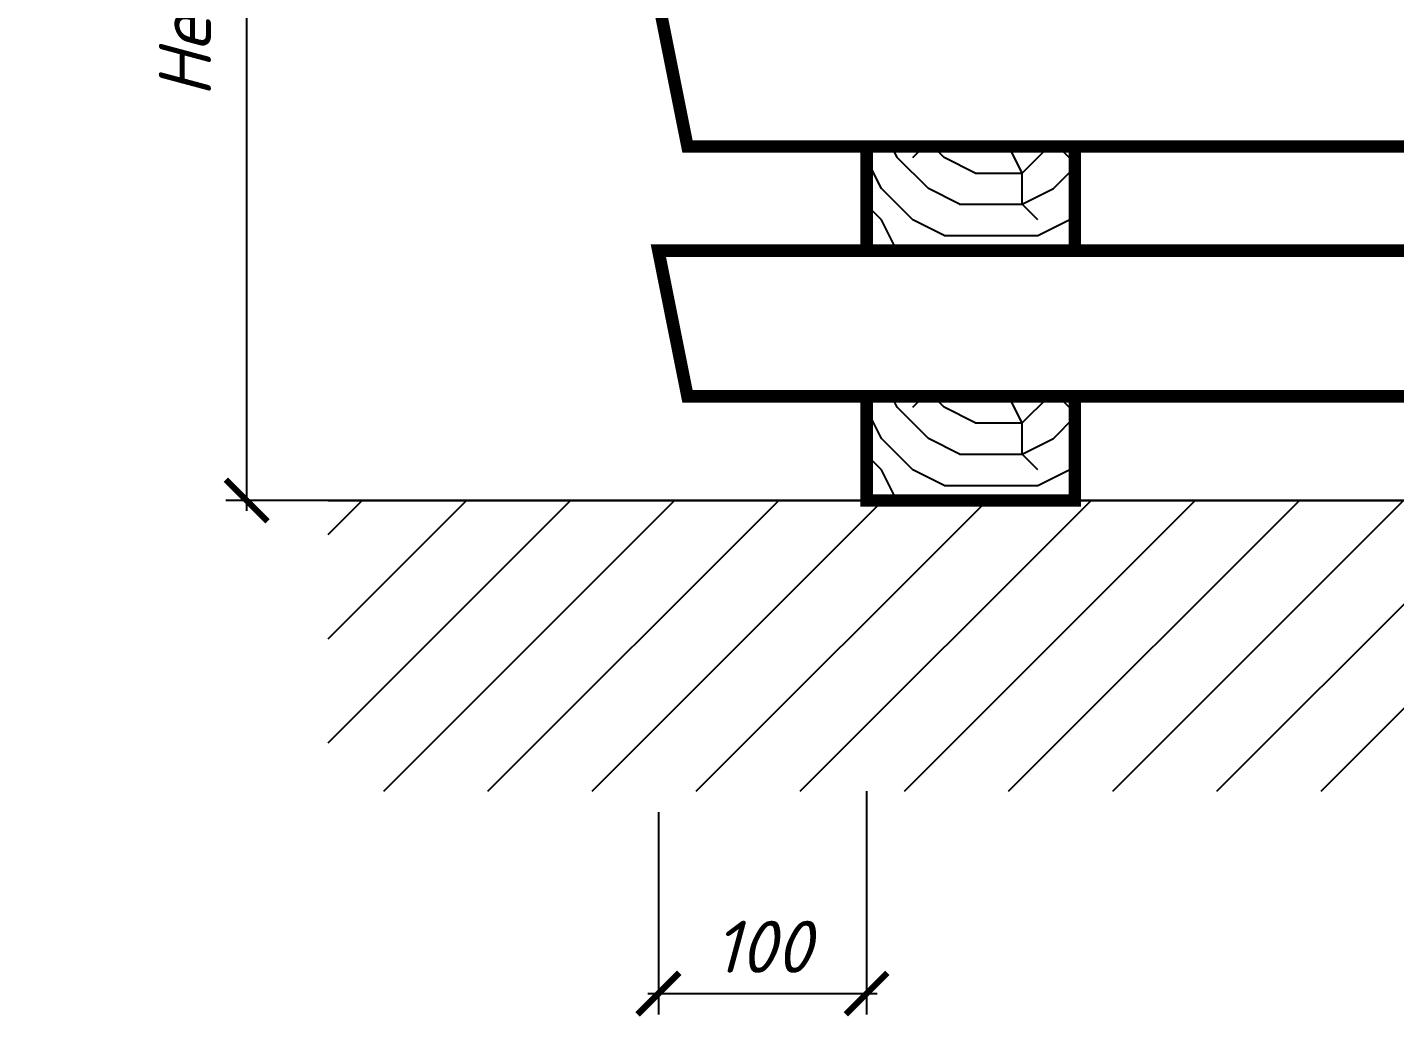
# Model space of a CAD drawing. Header units: millimetres. Extents: x -300689 to 10556, y -104928 to 107291.
# Drawn here: x -16452.8 to -16387.2, y 28377.3 to 28424.8 of the extents above; entities that cross this region are included whole.
import ezdxf

# ---------------------------------------------------------------- set-up
doc = ezdxf.new("R2010")
doc.units = ezdxf.units.MM
doc.layers.add('линии', color=7, linetype='Continuous')
doc.layers.add('Основная', color=7, linetype='Continuous', lineweight=30)
doc.styles.add('Ариал узк.', font='arial.ttf', dxfattribs={"width": 0.75, "height": 5})
doc.styles.add('стиль2', font='isocpeur.ttf', dxfattribs={"oblique": 15, "height": 2.5})
doc.dimstyles.new('1-1', dxfattribs={"dimscale": 0, "dimtxt": 2.7, "dimasz": 2, "dimexe": 1, "dimexo": 1, "dimgap": 1, "dimtad": 1, "dimdec": 0, "dimzin": 0, "dimdsep": 46, "dimtxsty": 'Ариал узк.', "dimblk1": 'ARCHTICK', "dimblk2": 'ARCHTICK', "dimsah": 1, "dimcen": 3, "dimdle": 0.5, "dimclrd": 256, "dimclre": 256, "dimclrt": 256, "dimadec": 0, "dimazin": 0, "dimtfac": 1, "dimtdec": 0, "dimtofl": 0, "dimtmove": 1, "dimatfit": 3, "dimldrblk": 'DOTSMALL', "dimfxl": 0, "dimtolj": 1, "dimtzin": 0, "dimarcsym": 0})

# ---------------------------------------------------------------- blocks, each defined once
blk = doc.blocks.new('_ARCHTICK')
at = {"color": 0, "linetype": 'ByBlock', "ltscale": 10, "const_width": 0.15}
blk.add_lwpolyline([(-0.5, -0.5), (0.5, 0.5)], dxfattribs=at)
blk = doc.blocks.new('*D138')
at = {"layer": 'Defpoints', "color": 0, "linetype": 'ByBlock', "ltscale": 0.25}
for p in [(-16422.541, 28474.071), (-16442.308, 28402.071), (-16422.541, 28402.071)]:
    blk.add_point(p, dxfattribs=at)
at = {"layer": 'линии', "linetype": 'ByBlock', "lineweight": -2, "ltscale": 0.25}
for p, q in [((-16442.308, 28474.571), (-16442.308, 28401.571)), ((-16423.541, 28474.071), (-16443.308, 28474.071)), ((-16423.541, 28402.071), (-16443.308, 28402.071))]:
    blk.add_line(p, q, dxfattribs=at)
at = {"layer": 'линии', "linetype": 'ByBlock', "lineweight": -2, "ltscale": 0.25, "xscale": 2, "yscale": 2, "zscale": 2}
for p, rotation in [((-16442.308, 28474.071), 90), ((-16442.308, 28402.071), 270)]:
    blk.add_blockref('_ARCHTICK', p, dxfattribs=dict(at, rotation=rotation))
at = {"layer": 'линии', "linetype": 'ByBlock', "ltscale": 0.25, "insert": (-16444.933, 28438.071), "char_height": 2.5, "attachment_point": 5, "rotation": 90, "style": 'стиль2'}
blk.add_mtext('\\A1;Не более 6-ти рядов', dxfattribs=at)
blk = doc.blocks.new('_DotSmall')
at = {"color": 0, "linetype": 'ByBlock', "const_width": 0.5}
blk.add_lwpolyline([(-0.0625, 0, 1), (0.0625, 0, 1)], format="xyb", close=True, dxfattribs=at)
blk = doc.blocks.new('*D139')
at = {"layer": 'Defpoints', "color": 0, "linetype": 'ByBlock', "ltscale": 0.25}
for p in [(-16412.541, 28389.106), (-16422.541, 28388.106), (-16412.541, 28378.389)]:
    blk.add_point(p, dxfattribs=at)
at = {"layer": 'линии', "linetype": 'ByBlock', "lineweight": -2, "ltscale": 0.25}
for p, q in [((-16412.541, 28388.106), (-16412.541, 28377.389)), ((-16422.541, 28387.106), (-16422.541, 28377.389)), ((-16423.041, 28378.389), (-16412.041, 28378.389))]:
    blk.add_line(p, q, dxfattribs=at)
at = {"layer": 'линии', "linetype": 'ByBlock', "lineweight": -2, "ltscale": 0.25, "xscale": 2, "yscale": 2, "zscale": 2, "rotation": 180}
blk.add_blockref('_ARCHTICK', (-16422.541, 28378.389), dxfattribs=at)
at = {"layer": 'линии', "linetype": 'ByBlock', "lineweight": -2, "ltscale": 0.25, "xscale": 2, "yscale": 2, "zscale": 2}
blk.add_blockref('_ARCHTICK', (-16412.541, 28378.389), dxfattribs=at)
at = {"layer": 'линии', "linetype": 'ByBlock', "ltscale": 0.25, "insert": (-16417.541, 28380.639), "char_height": 2.5, "attachment_point": 5, "style": 'стиль2'}
blk.add_mtext('\\A1;100', dxfattribs=at)

msp = doc.modelspace()

# ---------------------------------------------------------------- hatches: boundary and pattern name
at = {"layer": 'линии', "linetype": 'ByBlock', "ltscale": 0.25}
h = msp.add_hatch(dxfattribs=at)
h.set_pattern_fill('TRONCO', color=256, scale=15, style=0, pattern_type=2)
h.set_pattern_definition([(0, (-538.835, -1615.964), (15, 15), [4.5, -10.5]), (0, (-538.835, -1615.214), (15, 15), [4.5, -10.5]), (0, (-538.085, -1613.714), (15, 15), [3, -12]), (0, (-537.335, -1612.214), (15, 15), [2.25, -12.75]), (0, (-537.335, -1610.714), (15, 15), [1.5, -13.5]), (0, (-541.085, -1609.214), (15, 15), [0.75, -3.75, 0.75, -9.75]), (0, (-538.835, -1608.464), (15, 15), [0.75, -6, 2.25, -6]), (0, (-535.835, -1607.714), (15, 15), [0.75, -0.75, 0.75, -12.75]), (0, (-536.585, -1606.964), (15, 15), [0.75, -14.25]), (0, (-537.335, -1605.464), (15, 15), [2.25, -12.75]), (0, (-537.335, -1603.964), (15, 15), [3, -12]), (0, (-538.085, -1602.464), (15, 15), [3.75, -4.5, 0.75, -6]), (90, (-544.085, -1611.464), (-15, 15), [0.75, -1.5, 3.75, -9]), (90, (-543.335, -1609.964), (-15, 15), [0.75, -0.75, 2.25, -11.25]), (90, (-542.585, -1603.964), (-15, 15), [1.5, -13.5]), (90, (-541.835, -1609.964), (-15, 15), [3, -4.5, 0.75, -6.75]), (90, (-541.085, -1601.714), (-15, 15), [0.75, -14.25]), (90, (-540.335, -1609.214), (-15, 15), [2.25, -12.75]), (90, (-538.835, -1608.464), (-15, 15), [1.5, -13.5]), (90, (-537.335, -1608.464), (-15, 15), [0.75, -2.25, 2.25, -9.75]), (90, (-536.585, -1607.714), (-15, 15), [0.75, -14.25]), (90, (-535.835, -1610.714), (-15, 15), [2.1, -12.9]), (90, (-535.085, -1613.714), (-15, 15), [1.5, -13.5]), (90, (-533.585, -1607.714), (-15, 15), [0.75, -14.25]), (90, (-532.085, -1608.464), (-15, 15), [2.25, -12.75]), (90, (-530.585, -1608.464), (-15, 15), [2.25, -12.75]), (45, (-532.835, -1614.464), (2e-15, 15), [1.06065, -1.06065, 1.06065, -18.0312534]), (45, (-535.835, -1610.714), (2e-15, 15), [2.1213, -19.0919034]), (45, (-541.835, -1603.214), (2e-15, 15), [2.1213, -19.0919034]), (45, (-538.835, -1606.964), (2e-15, 15), [2.1213, -19.0919034]), (45, (-538.085, -1609.964), (2e-15, 15), [2.1213, -19.0919034]), (45, (-533.585, -1612.964), (2e-15, 15), [2.1213, -19.0919034]), (45, (-535.085, -1612.214), (2e-15, 15), [3.18198, -18.0312234]), (45, (-539.585, -1605.464), (2e-15, 15), [1.06065, -20.1525534]), (45, (-540.335, -1603.964), (2e-15, 15), [1.06065, -20.1525534]), (45, (-534.335, -1603.964), (2e-15, 15), [1.06065, -20.1525534]), (45, (-540.335, -1611.464), (2e-15, 15), [1.06065, -20.1525534]), (45, (-532.085, -1606.214), (2e-15, 15), [1.06065, -20.1525534]), (45, (-537.335, -1607.714), (2e-15, 15), [1.06065, -20.1525534]), (45, (-535.835, -1606.214), (2e-15, 15), [1.06065, -20.1525534]), (135, (-536.585, -1609.214), (-15, 2e-15), [1.06065, -1.06065, 3.18198, -15.9099234]), (135, (-534.335, -1609.214), (-15, 2e-15), [1.06065, -20.1525534]), (135, (-534.335, -1614.464), (-15, 2e-15), [1.06065, -20.1525534]), (135, (-537.335, -1610.714), (-15, 2e-15), [1.06065, -20.1525534]), (135, (-535.085, -1607.714), (-15, 2e-15), [1.06065, -20.1525534]), (135, (-538.835, -1611.464), (-15, 2e-15), [1.06065, -20.1525534]), (135, (-532.835, -1611.464), (-15, 2e-15), [1.06065, -20.1525534]), (135, (-543.335, -1615.964), (-15, 2e-15), [1.06065, -20.1525534]), (135, (-542.585, -1615.214), (-15, 2e-15), [2.1213, -19.0919034]), (135, (-541.835, -1614.464), (-15, 2e-15), [2.1213, -19.0919034]), (135, (-540.335, -1614.464), (-15, 2e-15), [2.1213, -19.0919034]), (135, (-539.585, -1612.964), (-15, 2e-15), [2.1213, -19.0919034]), (135, (-533.585, -1606.964), (-15, 2e-15), [2.1213, -19.0919034]), (135, (-530.585, -1614.464), (-15, 2e-15), [2.1213, -19.0919034]), (135, (-529.835, -1602.464), (-15, 2e-15), [2.1213, -19.0919034]), (135, (-529.835, -1603.964), (-15, 2e-15), [2.1213, -19.0919034]), (135, (-531.335, -1604.714), (-15, 2e-15), [2.1213, -19.0919034]), (135, (-541.835, -1604.714), (-15, 2e-15), [3.18198, -18.0312234]), (135, (-532.085, -1606.214), (-15, 2e-15), [3.18198, -18.0312234]), (26.565051, (-540.335, -1601.714), (15, 6e-09), [1.677, -31.8640197]), (26.565051, (-540.335, -1609.214), (15, 6e-09), [1.677, -31.8640197]), (26.565051, (-538.835, -1604.714), (15, 6e-09), [1.677, -31.8640197]), (26.565051, (-534.335, -1615.214), (15, 6e-09), [1.677, -31.8640197]), (26.565051, (-535.085, -1613.714), (15, 6e-09), [1.677, -31.8640197]), (26.565051, (-539.585, -1610.714), (15, 6e-09), [1.677, -31.8640197]), (26.565051, (-539.585, -1603.214), (15, 6e-09), [1.677, -31.8640197]), (26.565051, (-535.085, -1607.714), (15, 6e-09), [3.354, -30.1870197]), (63.434949, (-535.085, -1605.464), (8e-10, 15), [1.677, -31.8640197]), (63.434949, (-532.835, -1609.964), (8e-10, 15), [1.677, -31.8640197]), (63.434949, (-540.335, -1606.964), (8e-10, 15), [1.677, -31.8640197]), (63.434949, (-543.335, -1606.214), (8e-10, 15), [1.677, -31.8640197]), (63.434949, (-534.335, -1609.214), (8e-10, 15), [1.677, -31.8640197]), (63.434949, (-535.835, -1609.214), (8e-10, 15), [1.677, -31.8640197]), (63.434949, (-541.835, -1606.964), (8e-10, 15), [3.354, -30.1870197]), (63.434949, (-530.585, -1612.214), (8e-10, 15), [3.354, -30.1870197]), (63.434949, (-532.085, -1611.464), (8e-10, 15), [3.354, -30.1870197]), (116.565051, (-544.085, -1613.714), (-6e-09, 15), [1.677, -31.8640197]), (116.565051, (-544.085, -1605.464), (-6e-09, 15), [1.677, -31.8640197]), (116.565051, (-541.085, -1615.964), (-6e-09, 15), [1.677, -31.8640197]), (116.565051, (-542.585, -1602.464), (-6e-09, 15), [1.677, -31.8640197]), (116.565051, (-541.085, -1611.464), (-6e-09, 15), [1.677, -31.8640197]), (116.565051, (-538.085, -1609.964), (-6e-09, 15), [1.677, -31.8640197]), (116.565051, (-536.585, -1606.964), (-6e-09, 15), [1.677, -31.8640197]), (116.565051, (-543.335, -1612.964), (4.8e-06, 15.0000024), [1.677, -31.8640197]), (116.565051, (-539.585, -1610.714), (-6e-09, 15), [1.677, -31.8640197]), (116.565051, (-535.085, -1612.214), (-6e-09, 15), [1.677, -31.8640197]), (116.565051, (-533.585, -1610.714), (-6e-09, 15), [1.677, -31.8640197]), (116.565051, (-530.585, -1606.214), (-6e-09, 15), [1.677, -31.8640197]), (116.565051, (-541.835, -1601.714), (-6e-09, 15), [1.677, -31.8640197]), (116.565051, (-544.085, -1602.464), (-6e-09, 15), [3.354, -30.1870197]), (116.565051, (-541.835, -1612.964), (-6e-09, 15), [3.354, -30.1870197]), (153.434949, (-544.085, -1615.214), (-15, 8e-10), [1.677, -31.8640197]), (153.434949, (-531.335, -1615.964), (-15, 8e-10), [1.677, -31.8640197]), (153.434949, (-532.085, -1608.464), (-15, 8e-10), [1.677, -31.8640197]), (153.434949, (-538.085, -1613.714), (-15, 8e-10), [1.677, -31.8640197]), (153.434949, (-538.835, -1615.214), (-15, 8e-10), [1.677, -31.8640197]), (153.434949, (-537.335, -1612.214), (-15, 8e-10), [1.677, -31.8640197]), (153.434949, (-532.835, -1603.214), (-15, 8e-10), [1.677, -31.8640197]), (153.434949, (-531.335, -1602.464), (-15, 8e-10), [3.354, -30.1870197])])
h.paths.add_polyline_path([(-16402.5407, 28419.0707), (-16412.5407, 28419.0707), (-16412.5407, 28414.0707), (-16402.5407, 28414.0707)])
h = msp.add_hatch(dxfattribs=at)
h.set_pattern_fill('TRONCO', color=256, scale=15, style=0, pattern_type=2)
h.set_pattern_definition([(0, (-538.835, -1627.964), (15, 15), [4.5, -10.5]), (0, (-538.835, -1627.214), (15, 15), [4.5, -10.5]), (0, (-538.085, -1625.714), (15, 15), [3, -12]), (0, (-537.335, -1624.214), (15, 15), [2.25, -12.75]), (0, (-537.335, -1622.714), (15, 15), [1.5, -13.5]), (0, (-541.085, -1621.214), (15, 15), [0.75, -3.75, 0.75, -9.75]), (0, (-538.835, -1620.464), (15, 15), [0.75, -6, 2.25, -6]), (0, (-535.835, -1619.714), (15, 15), [0.75, -0.75, 0.75, -12.75]), (0, (-536.585, -1618.964), (15, 15), [0.75, -14.25]), (0, (-537.335, -1617.464), (15, 15), [2.25, -12.75]), (0, (-537.335, -1615.964), (15, 15), [3, -12]), (0, (-538.085, -1614.464), (15, 15), [3.75, -4.5, 0.75, -6]), (90, (-544.085, -1623.464), (-15, 15), [0.75, -1.5, 3.75, -9]), (90, (-543.335, -1621.964), (-15, 15), [0.75, -0.75, 2.25, -11.25]), (90, (-542.585, -1615.964), (-15, 15), [1.5, -13.5]), (90, (-541.835, -1621.964), (-15, 15), [3, -4.5, 0.75, -6.75]), (90, (-541.085, -1613.714), (-15, 15), [0.75, -14.25]), (90, (-540.335, -1621.214), (-15, 15), [2.25, -12.75]), (90, (-538.835, -1620.464), (-15, 15), [1.5, -13.5]), (90, (-537.335, -1620.464), (-15, 15), [0.75, -2.25, 2.25, -9.75]), (90, (-536.585, -1619.714), (-15, 15), [0.75, -14.25]), (90, (-535.835, -1622.714), (-15, 15), [2.1, -12.9]), (90, (-535.085, -1625.714), (-15, 15), [1.5, -13.5]), (90, (-533.585, -1619.714), (-15, 15), [0.75, -14.25]), (90, (-532.085, -1620.464), (-15, 15), [2.25, -12.75]), (90, (-530.585, -1620.464), (-15, 15), [2.25, -12.75]), (45, (-532.835, -1626.464), (2e-15, 15), [1.06065, -1.06065, 1.06065, -18.0312534]), (45, (-535.835, -1622.714), (2e-15, 15), [2.1213, -19.0919034]), (45, (-541.835, -1615.214), (2e-15, 15), [2.1213, -19.0919034]), (45, (-538.835, -1618.964), (2e-15, 15), [2.1213, -19.0919034]), (45, (-538.085, -1621.964), (2e-15, 15), [2.1213, -19.0919034]), (45, (-533.585, -1624.964), (2e-15, 15), [2.1213, -19.0919034]), (45, (-535.085, -1624.214), (2e-15, 15), [3.18198, -18.0312234]), (45, (-539.585, -1617.464), (2e-15, 15), [1.06065, -20.1525534]), (45, (-540.335, -1615.964), (2e-15, 15), [1.06065, -20.1525534]), (45, (-534.335, -1615.964), (2e-15, 15), [1.06065, -20.1525534]), (45, (-540.335, -1623.464), (2e-15, 15), [1.06065, -20.1525534]), (45, (-532.085, -1618.214), (2e-15, 15), [1.06065, -20.1525534]), (45, (-537.335, -1619.714), (2e-15, 15), [1.06065, -20.1525534]), (45, (-535.835, -1618.214), (2e-15, 15), [1.06065, -20.1525534]), (135, (-536.585, -1621.214), (-15, 2e-15), [1.06065, -1.06065, 3.18198, -15.9099234]), (135, (-534.335, -1621.214), (-15, 2e-15), [1.06065, -20.1525534]), (135, (-534.335, -1626.464), (-15, 2e-15), [1.06065, -20.1525534]), (135, (-537.335, -1622.714), (-15, 2e-15), [1.06065, -20.1525534]), (135, (-535.085, -1619.714), (-15, 2e-15), [1.06065, -20.1525534]), (135, (-538.835, -1623.464), (-15, 2e-15), [1.06065, -20.1525534]), (135, (-532.835, -1623.464), (-15, 2e-15), [1.06065, -20.1525534]), (135, (-543.335, -1627.964), (-15, 2e-15), [1.06065, -20.1525534]), (135, (-542.585, -1627.214), (-15, 2e-15), [2.1213, -19.0919034]), (135, (-541.835, -1626.464), (-15, 2e-15), [2.1213, -19.0919034]), (135, (-540.335, -1626.464), (-15, 2e-15), [2.1213, -19.0919034]), (135, (-539.585, -1624.964), (-15, 2e-15), [2.1213, -19.0919034]), (135, (-533.585, -1618.964), (-15, 2e-15), [2.1213, -19.0919034]), (135, (-530.585, -1626.464), (-15, 2e-15), [2.1213, -19.0919034]), (135, (-529.835, -1614.464), (-15, 2e-15), [2.1213, -19.0919034]), (135, (-529.835, -1615.964), (-15, 2e-15), [2.1213, -19.0919034]), (135, (-531.335, -1616.714), (-15, 2e-15), [2.1213, -19.0919034]), (135, (-541.835, -1616.714), (-15, 2e-15), [3.18198, -18.0312234]), (135, (-532.085, -1618.214), (-15, 2e-15), [3.18198, -18.0312234]), (26.565051, (-540.335, -1613.714), (15, 6e-09), [1.677, -31.8640197]), (26.565051, (-540.335, -1621.214), (15, 6e-09), [1.677, -31.8640197]), (26.565051, (-538.835, -1616.714), (15, 6e-09), [1.677, -31.8640197]), (26.565051, (-534.335, -1627.214), (15, 6e-09), [1.677, -31.8640197]), (26.565051, (-535.085, -1625.714), (15, 6e-09), [1.677, -31.8640197]), (26.565051, (-539.585, -1622.714), (15, 6e-09), [1.677, -31.8640197]), (26.565051, (-539.585, -1615.214), (15, 6e-09), [1.677, -31.8640197]), (26.565051, (-535.085, -1619.714), (15, 6e-09), [3.354, -30.1870197]), (63.434949, (-535.085, -1617.464), (8e-10, 15), [1.677, -31.8640197]), (63.434949, (-532.835, -1621.964), (8e-10, 15), [1.677, -31.8640197]), (63.434949, (-540.335, -1618.964), (8e-10, 15), [1.677, -31.8640197]), (63.434949, (-543.335, -1618.214), (8e-10, 15), [1.677, -31.8640197]), (63.434949, (-534.335, -1621.214), (8e-10, 15), [1.677, -31.8640197]), (63.434949, (-535.835, -1621.214), (8e-10, 15), [1.677, -31.8640197]), (63.434949, (-541.835, -1618.964), (8e-10, 15), [3.354, -30.1870197]), (63.434949, (-530.585, -1624.214), (8e-10, 15), [3.354, -30.1870197]), (63.434949, (-532.085, -1623.464), (8e-10, 15), [3.354, -30.1870197]), (116.565051, (-544.085, -1625.714), (-6e-09, 15), [1.677, -31.8640197]), (116.565051, (-544.085, -1617.464), (-6e-09, 15), [1.677, -31.8640197]), (116.565051, (-541.085, -1627.964), (-6e-09, 15), [1.677, -31.8640197]), (116.565051, (-542.585, -1614.464), (-6e-09, 15), [1.677, -31.8640197]), (116.565051, (-541.085, -1623.464), (-6e-09, 15), [1.677, -31.8640197]), (116.565051, (-538.085, -1621.964), (-6e-09, 15), [1.677, -31.8640197]), (116.565051, (-536.585, -1618.964), (-6e-09, 15), [1.677, -31.8640197]), (116.565051, (-543.335, -1624.964), (4.8e-06, 15.0000024), [1.677, -31.8640197]), (116.565051, (-539.585, -1622.714), (-6e-09, 15), [1.677, -31.8640197]), (116.565051, (-535.085, -1624.214), (-6e-09, 15), [1.677, -31.8640197]), (116.565051, (-533.585, -1622.714), (-6e-09, 15), [1.677, -31.8640197]), (116.565051, (-530.585, -1618.214), (-6e-09, 15), [1.677, -31.8640197]), (116.565051, (-541.835, -1613.714), (-6e-09, 15), [1.677, -31.8640197]), (116.565051, (-544.085, -1614.464), (-6e-09, 15), [3.354, -30.1870197]), (116.565051, (-541.835, -1624.964), (-6e-09, 15), [3.354, -30.1870197]), (153.434949, (-544.085, -1627.214), (-15, 8e-10), [1.677, -31.8640197]), (153.434949, (-531.335, -1627.964), (-15, 8e-10), [1.677, -31.8640197]), (153.434949, (-532.085, -1620.464), (-15, 8e-10), [1.677, -31.8640197]), (153.434949, (-538.085, -1625.714), (-15, 8e-10), [1.677, -31.8640197]), (153.434949, (-538.835, -1627.214), (-15, 8e-10), [1.677, -31.8640197]), (153.434949, (-537.335, -1624.214), (-15, 8e-10), [1.677, -31.8640197]), (153.434949, (-532.835, -1615.214), (-15, 8e-10), [1.677, -31.8640197]), (153.434949, (-531.335, -1614.464), (-15, 8e-10), [3.354, -30.1870197])])
h.paths.add_polyline_path([(-16402.5407, 28407.0707), (-16412.5407, 28407.0707), (-16412.5407, 28402.0707), (-16402.5407, 28402.0707)])
h = msp.add_hatch(dxfattribs=at)
h.set_pattern_fill('JIS_WOOD', color=256, scale=5, style=0)
h.set_pattern_definition([(45, (-550.702, -1511.872), (-2.5, 2.5), [])])
h.paths.add_polyline_path([(-16319.8822, 28402.0707), (-16438.3992, 28402.0707), (-16438.3992, 28388.106), (-16319.8822, 28388.106)])

# ---------------------------------------------------------------- linework, layer by layer
at = {"linetype": 'ByBlock', "ltscale": 0.25, "const_width": 0.6}
for points in [[(-16335.7407, 28426.0707), (-16422.5407, 28426.0707), (-16421.1407, 28419.0707), (-16337.1407, 28419.0707)], [(-16412.5407, 28419.0707), (-16402.5407, 28419.0707), (-16402.5407, 28414.0707), (-16412.5407, 28414.0707)], [(-16335.7407, 28414.0707), (-16422.5407, 28414.0707), (-16421.1407, 28407.0707), (-16337.1407, 28407.0707)], [(-16412.5407, 28407.0707), (-16402.5407, 28407.0707), (-16402.5407, 28402.0707), (-16412.5407, 28402.0707)]]:
    msp.add_lwpolyline(points, close=True, dxfattribs=at)
at = {"layer": 'Основная', "linetype": 'ByBlock', "ltscale": 0.25}
msp.add_line((-16319.8822, 28402.0707), (-16438.3992, 28402.0707), dxfattribs=at)

# ---------------------------------------------------------------- dimensions: what is measured, and where the dimension line sits
at = {"layer": 'линии', "linetype": 'ByBlock', "ltscale": 0.25}
dim = msp.add_linear_dim(base=(-16442.3083, 28402.0707), p1=(-16422.5407, 28474.0707), p2=(-16422.5407, 28402.0707), angle=90, text='Не более 6-ти рядов', dimstyle='1-1', override={"dimscale": 1, "dimtxsty": 'стиль2'}, dxfattribs=at)
dim.commit()
dim.dimension.update_dxf_attribs({"geometry": '*D138', "text_midpoint": (-16444.9333, 28438.0707)})
dim = msp.add_linear_dim(base=(-16412.5407, 28378.3888), p1=(-16422.5407, 28388.106), p2=(-16412.5407, 28389.106), text='100', dimstyle='1-1', override={"dimscale": 1, "dimtxsty": 'стиль2'}, dxfattribs=at)
dim.commit()
dim.dimension.update_dxf_attribs({"geometry": '*D139', "text_midpoint": (-16417.5407, 28380.6388)})

doc.saveas('drawing.dxf')
